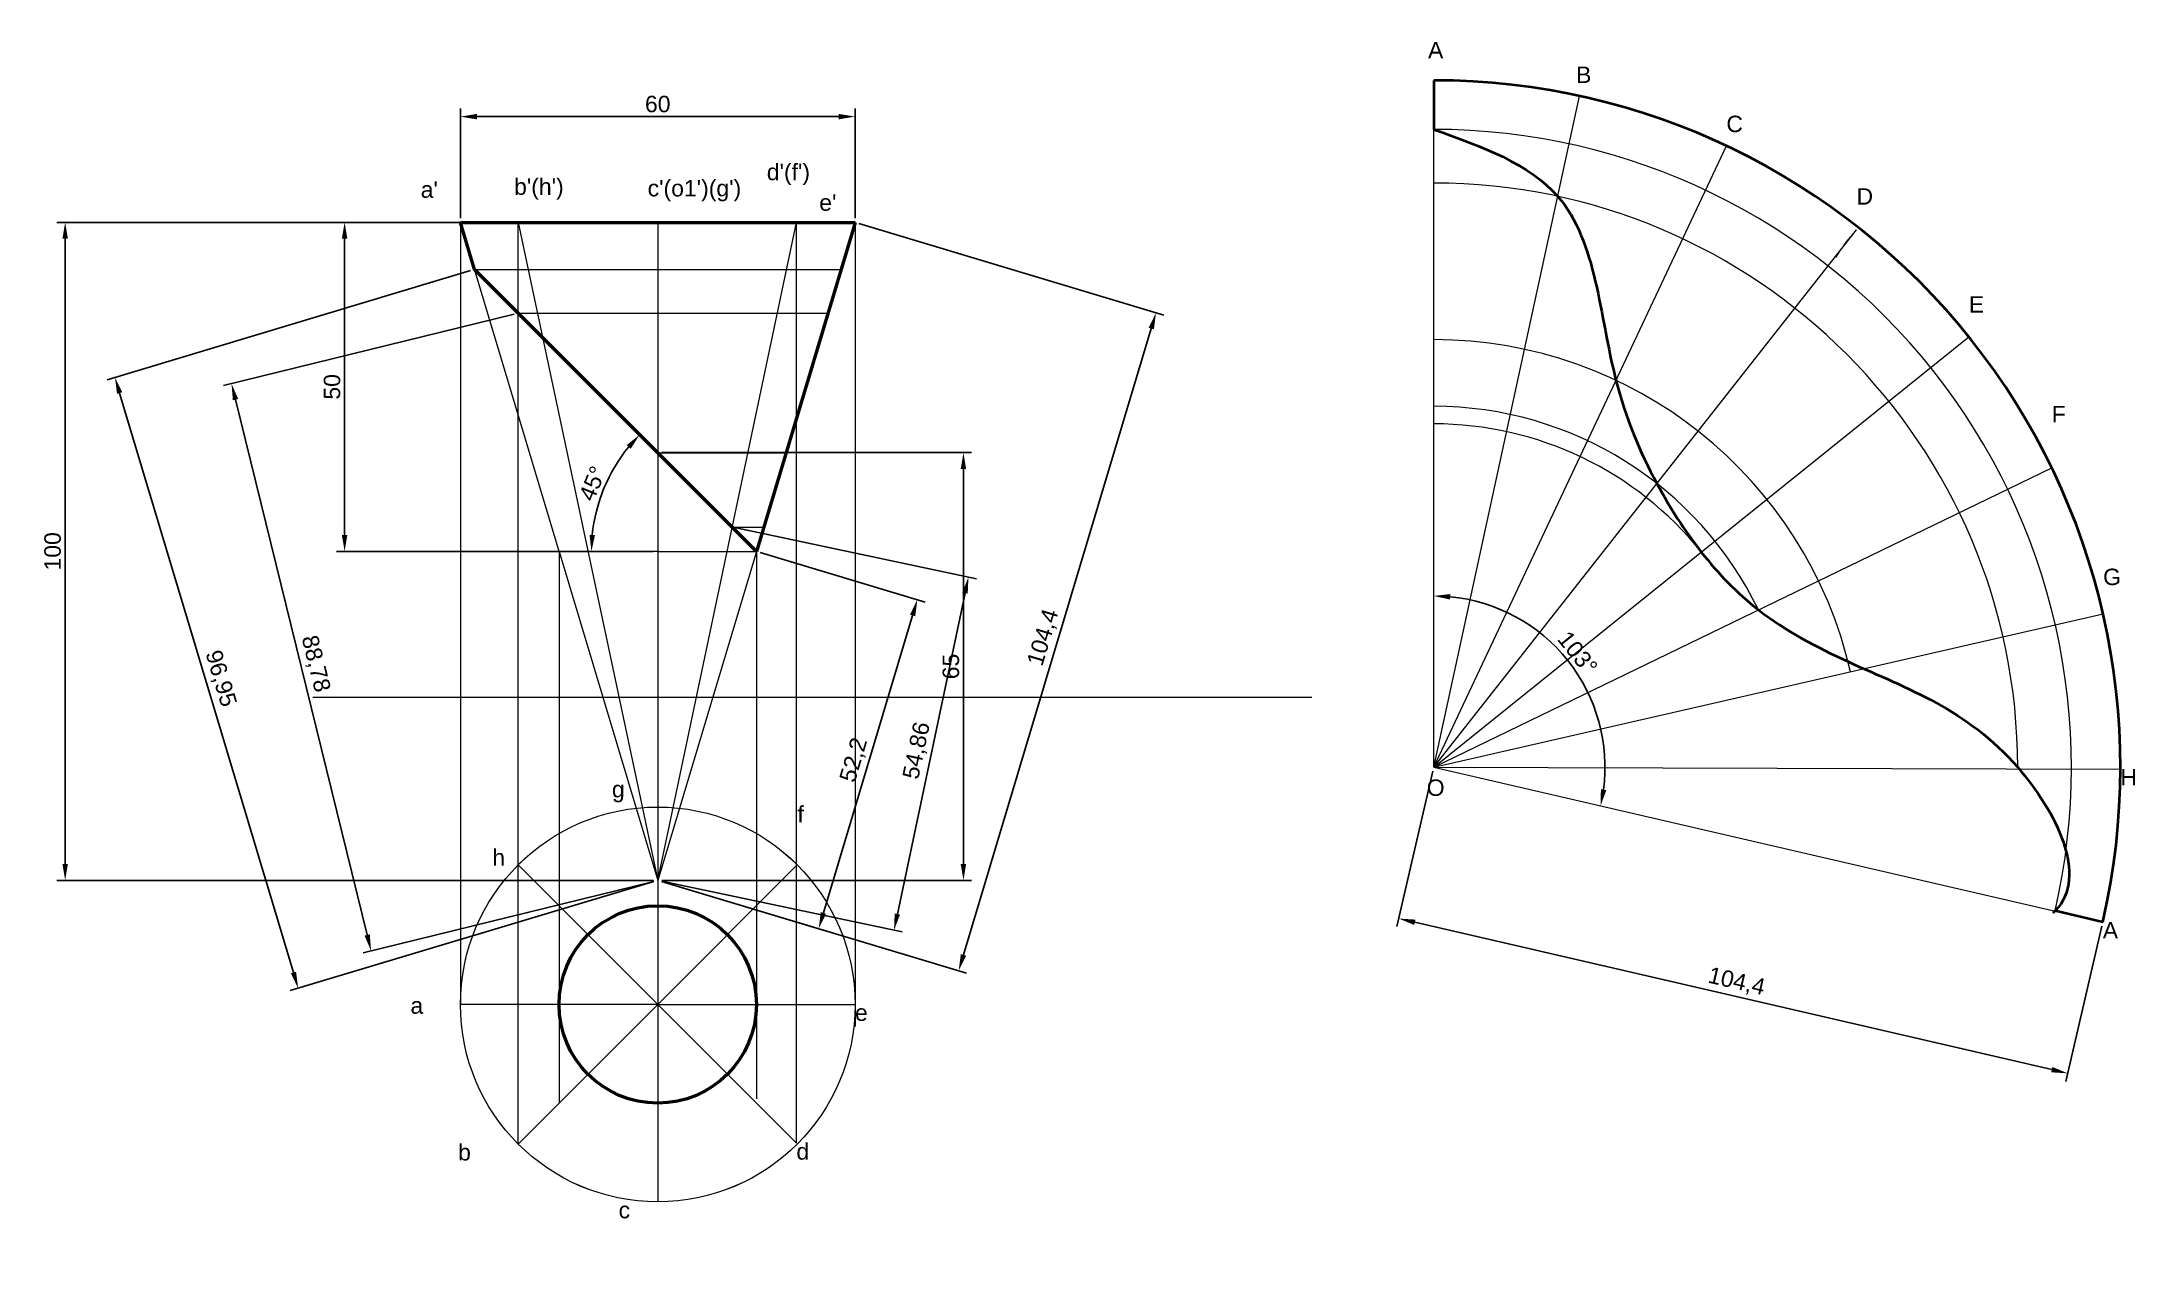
# Paper-space layout 'Layout4' of a CAD drawing. Header units: millimetres. Extents: x -24 to 294, y 7 to 194.
import ezdxf

# ---------------------------------------------------------------- set-up
doc = ezdxf.new("R2010")
doc.units = ezdxf.units.MM
doc.styles.get("Standard").update_dxf_attribs({"font": 'arial.ttf'})
doc.dimstyles.new('ISO-25', dxfattribs={"dimtxt": 2.5, "dimasz": 2.5, "dimexe": 1.25, "dimexo": 0.625, "dimtad": 1, "dimtxsty": 'Standard', "dimcen": 2.5, "dimadec": 0, "dimazin": 0, "dimtfac": 1, "dimtmove": 0, "dimatfit": 3, "dimfxl": 1, "dimarcsym": 0})

# ---------------------------------------------------------------- blocks, each defined once
blk = doc.blocks.new('*D25')
at = {"color": 0, "linetype": 'Continuous', "lineweight": -2, "transparency": 16777216}
for p, q in [((68.73, 166.77), (20.5, 166.77)), ((21.75, 164.27), (21.75, 119.27)), ((68.73, 116.77), (20.5, 116.77))]:
    blk.add_line(p, q, dxfattribs=at)
at = {"color": 0, "linetype": 'Continuous', "transparency": 16777216}
for points in [[(21.33, 164.27), (22.17, 164.27), (21.75, 166.77)], [(21.33, 119.27), (22.17, 119.27), (21.75, 116.77)]]:
    blk.add_solid(points, dxfattribs=at)
at = {"layer": 'Defpoints', "color": 0, "linetype": 'Continuous', "transparency": 16777216}
for p in [(69.36, 166.77), (21.75, 116.77), (69.36, 116.77)]:
    blk.add_point(p, dxfattribs=at)
at = {"color": 0, "linetype": 'Continuous', "lineweight": 20, "transparency": 16777216, "insert": (19.85, 141.77), "char_height": 2.5, "attachment_point": 5, "rotation": 90}
blk.add_mtext('50', dxfattribs=at)
blk = doc.blocks.new('*D26')
at = {"color": 0, "linetype": 'Continuous', "lineweight": -2, "transparency": 16777216}
blk.add_line((68.73, 116.77), (58.03, 116.77), dxfattribs=at)
blk.add_arc((84.36, 116.77), 25.08, 140.7142, 174.2858, dxfattribs=at)
at = {"color": 0, "linetype": 'Continuous', "transparency": 16777216}
for points in [[(64.64, 132.92), (65.25, 132.36), (66.62, 134.5)], [(59.82, 119.24), (58.99, 119.28), (59.28, 116.77)]]:
    blk.add_solid(points, dxfattribs=at)
at = {"layer": 'Defpoints', "color": 0, "linetype": 'Continuous', "transparency": 16777216}
for p in [(41.5, 159.62), (62.64, 129.3), (69.36, 116.77), (84.36, 116.77), (84.36, 116.77)]:
    blk.add_point(p, dxfattribs=at)
at = {"color": 0, "linetype": 'Continuous', "lineweight": 20, "transparency": 16777216, "insert": (59.44, 127.09), "char_height": 2.5, "attachment_point": 5, "rotation": 67.5}
blk.add_mtext('45°', dxfattribs=at)
blk = doc.blocks.new('*D27')
at = {"color": 0, "linetype": 'Continuous', "lineweight": -2, "transparency": 16777216}
for p, q in [((39.36, 167.39), (39.36, 184.09)), ((41.86, 182.84), (96.86, 182.84)), ((99.36, 167.39), (99.36, 184.09))]:
    blk.add_line(p, q, dxfattribs=at)
at = {"color": 0, "linetype": 'Continuous', "transparency": 16777216}
for points in [[(41.86, 183.25), (41.86, 182.42), (39.36, 182.84)], [(96.86, 183.25), (96.86, 182.42), (99.36, 182.84)]]:
    blk.add_solid(points, dxfattribs=at)
at = {"layer": 'Defpoints', "color": 0, "linetype": 'Continuous', "transparency": 16777216}
for p in [(99.36, 182.84), (39.36, 166.77), (99.36, 166.77)]:
    blk.add_point(p, dxfattribs=at)
at = {"color": 0, "linetype": 'Continuous', "lineweight": 20, "transparency": 16777216, "insert": (69.36, 184.74), "char_height": 2.5, "attachment_point": 5}
blk.add_mtext('60', dxfattribs=at)
blk = doc.blocks.new('*U22')
at = {"linetype": 'Continuous', "lineweight": 20}
blk.add_circle((30, 30), 30, dxfattribs=at)
blk = doc.blocks.new('*U23')
at = {"color": 0, "linetype": 'ByBlock', "lineweight": -2, "transparency": 16777216}
for p, rotation in [((66.33, -7.54), 59.99999999999999), ((96.33, 22.46), 120), ((44.37, 74.42), 240), ((14.37, 44.42), 299.9999999999999), ((85.35, 63.44), 180)]:
    blk.add_blockref('*U22', p, dxfattribs=dict(at, rotation=rotation))
blk.add_blockref('*U22', (25.35, 3.44), dxfattribs=at)
blk = doc.blocks.new('*D28')
at = {"color": 0, "linetype": 'Continuous', "lineweight": -2, "transparency": 16777216}
for p, q in [((38.73, 166.77), (-21.99, 166.77)), ((-20.74, 164.27), (-20.74, 69.27)), ((68.73, 66.77), (-21.99, 66.77))]:
    blk.add_line(p, q, dxfattribs=at)
at = {"color": 0, "linetype": 'Continuous', "transparency": 16777216}
for points in [[(-21.15, 164.27), (-20.32, 164.27), (-20.74, 166.77)], [(-21.15, 69.27), (-20.32, 69.27), (-20.74, 66.77)]]:
    blk.add_solid(points, dxfattribs=at)
at = {"layer": 'Defpoints', "color": 0, "linetype": 'Continuous', "transparency": 16777216}
for p in [(39.36, 166.77), (-20.74, 66.77), (69.36, 66.77)]:
    blk.add_point(p, dxfattribs=at)
at = {"color": 0, "linetype": 'Continuous', "lineweight": 20, "transparency": 16777216, "insert": (-22.64, 116.77), "char_height": 2.5, "attachment_point": 5, "rotation": 90}
blk.add_mtext('100', dxfattribs=at)
blk = doc.blocks.new('*D24')
at = {"color": 0, "linetype": 'Continuous', "lineweight": -2, "transparency": 16777216}
for p, q in [((99.95, 166.59), (146.32, 152.68)), ((115.84, 55.43), (144.4, 150.64)), ((69.95, 66.59), (116.32, 52.68))]:
    blk.add_line(p, q, dxfattribs=at)
at = {"color": 0, "linetype": 'Continuous', "transparency": 16777216}
for points in [[(144, 150.76), (144.8, 150.52), (145.12, 153.04)], [(115.44, 55.55), (116.24, 55.31), (115.12, 53.04)]]:
    blk.add_solid(points, dxfattribs=at)
at = {"layer": 'Defpoints', "color": 0, "linetype": 'Continuous', "transparency": 16777216}
for p in [(99.36, 166.77), (145.12, 153.04), (69.36, 66.77)]:
    blk.add_point(p, dxfattribs=at)
at = {"color": 0, "linetype": 'Continuous', "lineweight": 20, "transparency": 16777216, "insert": (128.08, 103.65), "char_height": 2.5, "attachment_point": 5, "rotation": 73.3008}
blk.add_mtext('104,4', dxfattribs=at)
blk = doc.blocks.new('*D111')
at = {"color": 0, "linetype": 'Continuous', "lineweight": -2, "transparency": 16777216}
blk.add_arc((187.35, 83.95), 26.04, 352.4859, 84.4964, dxfattribs=at)
at = {"color": 0, "linetype": 'Continuous', "lineweight": 20, "transparency": 16777216}
for points in [[(189.83, 109.45), (189.87, 110.28), (187.35, 109.99)], [(213.58, 80.47), (212.76, 80.62), (212.72, 78.09)]]:
    blk.add_solid(points, dxfattribs=at)
at = {"layer": 'Defpoints', "color": 0, "linetype": 'Continuous', "lineweight": 20, "transparency": 16777216}
for p in [(187.35, 188.35), (211.61, 93.42), (187.35, 83.95), (187.35, 83.95), (289.07, 60.43)]:
    blk.add_point(p, dxfattribs=at)
at = {"color": 0, "linetype": 'Continuous', "lineweight": 20, "transparency": 16777216, "insert": (209.22, 101.34), "char_height": 2.5, "attachment_point": 5, "rotation": 308.4911}
blk.add_mtext('103°', dxfattribs=at)
blk = doc.blocks.new('*D112')
at = {"color": 0, "linetype": 'Continuous', "lineweight": -2, "transparency": 16777216}
for p, q in [((84.95, 116.59), (110.03, 109.06)), ((94.55, 61.82), (108.11, 107.03)), ((69.95, 66.59), (95.03, 59.06))]:
    blk.add_line(p, q, dxfattribs=at)
at = {"color": 0, "linetype": 'Continuous', "lineweight": 20, "transparency": 16777216}
for points in [[(107.71, 107.15), (108.51, 106.91), (108.83, 109.42)], [(94.15, 61.94), (94.95, 61.7), (93.83, 59.42)]]:
    blk.add_solid(points, dxfattribs=at)
at = {"layer": 'Defpoints', "color": 0, "linetype": 'Continuous', "lineweight": 20, "transparency": 16777216}
for p in [(84.36, 116.77), (108.83, 109.42), (69.36, 66.77)]:
    blk.add_point(p, dxfattribs=at)
at = {"color": 0, "linetype": 'Continuous', "lineweight": 20, "transparency": 16777216, "insert": (99.29, 85.03), "char_height": 2.5, "attachment_point": 5, "rotation": 73.3008}
blk.add_mtext('52,2', dxfattribs=at)
blk = doc.blocks.new('*D113')
at = {"color": 0, "linetype": 'Continuous', "lineweight": -2, "transparency": 16777216}
for p, q in [((81.29, 120.32), (117.82, 112.61)), ((116.08, 110.43), (105.79, 61.64)), ((69.97, 66.64), (106.5, 58.93))]:
    blk.add_line(p, q, dxfattribs=at)
at = {"color": 0, "linetype": 'Continuous', "lineweight": 20, "transparency": 16777216}
for points in [[(115.67, 110.51), (116.49, 110.34), (116.6, 112.87)], [(105.39, 61.72), (106.2, 61.55), (105.28, 59.19)]]:
    blk.add_solid(points, dxfattribs=at)
at = {"layer": 'Defpoints', "color": 0, "linetype": 'Continuous', "lineweight": 20, "transparency": 16777216}
for p in [(80.68, 120.45), (69.36, 66.77), (105.28, 59.19)]:
    blk.add_point(p, dxfattribs=at)
at = {"color": 0, "linetype": 'Continuous', "lineweight": 20, "transparency": 16777216, "insert": (108.86, 86.47), "char_height": 2.5, "attachment_point": 5, "rotation": 78.0929}
blk.add_mtext('54,86', dxfattribs=at)
blk = doc.blocks.new('*D114')
at = {"color": 0, "linetype": 'Continuous', "lineweight": -2, "transparency": 16777216}
for p, q in [((69.98, 131.77), (117.09, 131.77)), ((115.84, 129.27), (115.84, 69.27)), ((69.98, 66.77), (117.09, 66.77))]:
    blk.add_line(p, q, dxfattribs=at)
at = {"color": 0, "linetype": 'Continuous', "lineweight": 20, "transparency": 16777216}
for points in [[(115.42, 129.27), (116.25, 129.27), (115.84, 131.77)], [(115.42, 69.27), (116.25, 69.27), (115.84, 66.77)]]:
    blk.add_solid(points, dxfattribs=at)
at = {"layer": 'Defpoints', "color": 0, "linetype": 'Continuous', "lineweight": 20, "transparency": 16777216}
for p in [(69.36, 131.77), (69.36, 66.77), (115.84, 66.77)]:
    blk.add_point(p, dxfattribs=at)
at = {"color": 0, "linetype": 'Continuous', "lineweight": 20, "transparency": 16777216, "insert": (113.94, 99.27), "char_height": 2.5, "attachment_point": 5, "rotation": 90}
blk.add_mtext('65', dxfattribs=at)
blk = doc.blocks.new('*D115')
at = {"color": 0, "linetype": 'Continuous', "lineweight": -2, "transparency": 16777216}
for p, q in [((47.54, 152.83), (3.35, 141.96)), ((5.16, 139.83), (25.18, 58.47)), ((68.75, 66.62), (24.56, 55.74))]:
    blk.add_line(p, q, dxfattribs=at)
at = {"color": 0, "linetype": 'Continuous', "lineweight": 20, "transparency": 16777216}
for points in [[(5.57, 139.93), (4.76, 139.73), (4.56, 142.26)], [(25.58, 58.57), (24.78, 58.37), (25.78, 56.04)]]:
    blk.add_solid(points, dxfattribs=at)
at = {"layer": 'Defpoints', "color": 0, "linetype": 'Continuous', "lineweight": 20, "transparency": 16777216}
for p in [(48.14, 152.98), (69.36, 66.77), (25.78, 56.04)]:
    blk.add_point(p, dxfattribs=at)
at = {"color": 0, "linetype": 'Continuous', "lineweight": 20, "transparency": 16777216, "insert": (17.24, 99.66), "char_height": 2.5, "attachment_point": 5, "rotation": 283.8233}
blk.add_mtext('88,78', dxfattribs=at)
blk = doc.blocks.new('*D116')
at = {"color": 0, "linetype": 'Continuous', "lineweight": -2, "transparency": 16777216}
for p, q in [((40.9, 159.44), (-14.36, 142.86)), ((-12.45, 140.83), (13.97, 52.76)), ((68.76, 66.59), (13.49, 50.01))]:
    blk.add_line(p, q, dxfattribs=at)
at = {"color": 0, "linetype": 'Continuous', "lineweight": 20, "transparency": 16777216}
for points in [[(-12.05, 140.95), (-12.85, 140.71), (-13.17, 143.22)], [(14.37, 52.88), (13.57, 52.64), (14.69, 50.37)]]:
    blk.add_solid(points, dxfattribs=at)
at = {"layer": 'Defpoints', "color": 0, "linetype": 'Continuous', "lineweight": 20, "transparency": 16777216}
for p in [(41.5, 159.62), (69.36, 66.77), (14.69, 50.37)]:
    blk.add_point(p, dxfattribs=at)
at = {"color": 0, "linetype": 'Continuous', "lineweight": 20, "transparency": 16777216, "insert": (2.8, 97.41), "char_height": 2.5, "attachment_point": 5, "rotation": 286.6992}
blk.add_mtext('96,95', dxfattribs=at)
blk = doc.blocks.new('*D117')
at = {"color": 0, "linetype": 'Continuous', "lineweight": -2, "transparency": 16777216}
for p, q in [((187.21, 83.34), (181.76, 59.74)), ((184.47, 60.4), (281.32, 38.01)), ((288.93, 59.83), (283.47, 36.22))]:
    blk.add_line(p, q, dxfattribs=at)
at = {"color": 0, "linetype": 'Continuous', "lineweight": 40, "transparency": 16777216}
for points in [[(184.57, 60.8), (184.38, 59.99), (182.04, 60.96)], [(281.41, 38.41), (281.22, 37.6), (283.75, 37.44)]]:
    blk.add_solid(points, dxfattribs=at)
at = {"layer": 'Defpoints', "color": 0, "linetype": 'Continuous', "lineweight": 40, "transparency": 16777216}
for p in [(187.35, 83.95), (289.07, 60.43), (283.75, 37.44)]:
    blk.add_point(p, dxfattribs=at)
at = {"color": 0, "linetype": 'Continuous', "lineweight": 40, "transparency": 16777216, "insert": (233.37, 51.27), "char_height": 2.5, "attachment_point": 5, "rotation": 346.9823}
blk.add_mtext('104,4', dxfattribs=at)

psp = doc.layouts.new('Layout4')

# ---------------------------------------------------------------- linework, layer by layer
at = {"linetype": 'Continuous', "lineweight": 20}
for p, q in [((187.353, 83.951), (187.353, 188.351)), ((187.353, 83.951), (209.526, 185.969)), ((187.353, 83.951), (231.837, 178.4)), ((54.356, 116.766), (39.356, 166.766)), ((39.356, 166.766), (39.356, 47.907)), ((48.143, 26.694), (48.143, 166.766)), ((48.143, 166.766), (69.356, 66.766)), ((69.356, 166.766), (69.356, 116.766)), ((69.356, 66.766), (90.442, 166.766)), ((90.442, 26.821), (90.442, 166.766)), ((99.356, 166.766), (99.356, 44.533)), ((187.353, 83.951), (251.626, 165.614)), ((84.356, 116.766), (41.499, 159.623)), ((41.499, 159.623), (97.213, 159.623)), ((48.143, 152.979), (95.22, 152.979)), ((187.353, 83.951), (268.704, 149.383)), ((69.356, 131.766), (88.856, 131.766)), ((187.353, 83.951), (281.304, 129.476)), ((80.675, 120.446), (85.46, 120.446)), ((69.356, 116.766), (54.356, 116.766)), ((54.356, 116.766), (69.356, 66.766)), ((54.356, 116.766), (54.356, 33.043)), ((69.356, 116.766), (84.356, 116.766)), ((69.356, 116.766), (69.356, 66.766)), ((84.356, 116.766), (69.356, 66.766)), ((84.356, 116.766), (84.356, 33.564)), ((187.353, 83.951), (289.12, 107.25)), ((16.917, 94.596), (168.828, 94.596)), ((187.353, 83.951), (289.07, 60.435)), ((187.353, 83.951), (291.752, 83.691)), ((69.356, 77.907), (69.356, 47.907)), ((69.356, 47.907), (48.143, 69.12)), ((69.356, 47.907), (90.604, 69.156)), ((69.356, 47.907), (39.356, 47.907)), ((69.356, 47.907), (48.143, 26.694)), ((69.356, 47.907), (99.356, 47.907)), ((69.356, 47.907), (90.442, 26.821)), ((69.356, 47.907), (69.356, 47.907)), ((69.356, 47.907), (69.356, 17.907))]:
    psp.add_line(p, q, dxfattribs=at)
at = {"linetype": 'Continuous', "lineweight": 40}
for p, q in [((187.353, 188.351), (187.353, 180.901)), ((289.07, 60.435), (281.811, 62.113))]:
    psp.add_line(p, q, dxfattribs=at)
at = {"linetype": 'Continuous', "lineweight": 50}
psp.add_line((39.356, 166.766), (99.356, 166.766), dxfattribs=at)
at = {"linetype": 'Continuous', "lineweight": 53}
for p, q in [((41.499, 159.623), (39.356, 166.766)), ((99.356, 166.766), (84.356, 116.766)), ((84.356, 116.766), (41.499, 159.623))]:
    psp.add_line(p, q, dxfattribs=at)
at = {"linetype": 'Continuous', "lineweight": 50}
psp.add_circle((69.356, 47.907), 15, dxfattribs=at)
at = {"linetype": 'Continuous', "lineweight": 40}
psp.add_arc((187.353, 83.951), 104.4, 346.98228, 89.98228, dxfattribs=at)
at = {"linetype": 'Continuous', "lineweight": 20}
for centre, radius, start, end in [((187.353, 83.951), 96.95, 346.98228, 90), ((187.353, 83.951), 88.78, 360, 90), ((268.704, 149.383), 23.56, 136.45664, 149.28113), ((187.353, 83.951), 65, 12.89529, 90), ((187.353, 83.951), 54.86, 25.85285, 90), ((187.353, 83.951), 52.2, 38.81042, 90), ((187.353, 83.951), 104.4, 346.98228, 359.85728)]:
    psp.add_arc(centre, radius, start, end, dxfattribs=at)
at = {"linetype": 'Continuous', "lineweight": 40}
psp.add_spline([(187.353, 180.901), (206.209, 170.706), (215.049, 142.755), (221.282, 127.06), (228.028, 116.667), (236.722, 107.873), (250.337, 100.013), (276.133, 83.951), (281.811, 62.113), (281.475, 61.78)], degree=3, dxfattribs=at)

# ---------------------------------------------------------------- block references
at = {"linetype": 'Continuous', "lineweight": 50}
psp.add_blockref('*U23', (14.01, 14.469), dxfattribs=at)

# ---------------------------------------------------------------- texts
at = {"linetype": 'Continuous', "lineweight": 20, "char_height": 2.5, "attachment_point": 1}
for s, width, insert in [('A', 5.23951, (186.476, 194.197)), ('B', 21.60255, (208.987, 190.446)), ('C', 7.93236, (231.837, 182.979)), ("d'(f')", 6.03301, (85.942, 175.677)), ("a'", 6.03631, (33.32, 173.001)), ("b'(h')", 0.6252, (47.518, 173.448)), ("c'(o1')(g')", 31.52845, (67.828, 173.213)), ('D', 10.99999, (251.626, 171.965)), ("  e'", 7.38068, (91.975, 171.027)), ('E', 7.5193, (268.704, 155.548)), ('F', 2.99765, (281.304, 138.88)), ('G', 12.12115, (289.12, 114.138)), ('H', 11.83388, (291.752, 83.691)), ('g', 6.95791, (62.398, 81.873)), ('O', 15.11494, (186.287, 82.105)), ('f', 5.14809, (90.604, 78.072)), ('h', 8.7868, (44.201, 71.496)), ('A', 8.00153, (289.07, 60.435)), ('a', 7.59386, (31.762, 48.996)), ('e', 12.60957, (99.356, 47.907)), ('b', 9.13378, (39.009, 26.694)), ('d', 4.37888, (90.442, 26.821)), ('c', 5.94544, (63.411, 17.907))]:
    psp.add_mtext_dynamic_manual_height_columns(s, width=width, gutter_width=12.5, heights=[0], dxfattribs=dict(at, insert=insert))

# ---------------------------------------------------------------- dimensions: what is measured, and where the dimension line sits
at = {"linetype": 'Continuous', "lineweight": 20}
for base, line1, line2, picture, middle in [((211.607, 93.418), ((187.353, 83.951), (289.07, 60.435)), ((187.353, 83.951), (187.353, 188.351)), '*D111', (209.221, 101.34)), ((62.638, 129.304), ((84.356, 116.766), (41.499, 159.623)), ((69.356, 116.766), (84.356, 116.766)), '*D26', (59.435, 127.088))]:
    dim = psp.add_angular_dim_2l(base=base, line1=line1, line2=line2, dimstyle='ISO-25', dxfattribs=at)
    dim.commit()
    dim.dimension.update_dxf_attribs({"geometry": picture, "text_midpoint": middle})
for p1, p2, distance, picture, middle in [((39.356, 166.766), (99.356, 166.766), 16.072, '*D27', (69.356, 184.739)), ((69.356, 66.766), (99.356, 166.766), -47.778, '*D24', (128.081, 103.648)), ((41.499, 159.623), (69.356, 66.766), -57.073, '*D116', (2.799, 97.406)), ((48.143, 152.979), (69.356, 66.766), -44.878, '*D115', (17.237, 99.658)), ((80.675, 120.446), (69.356, 66.766), 36.713, '*D113', (108.857, 86.47)), ((69.356, 66.766), (84.356, 116.766), -25.551, '*D112', (99.292, 85.035))]:
    dim = psp.add_aligned_dim(p1=p1, p2=p2, distance=distance, dimstyle='ISO-25', dxfattribs=at)
    dim.commit()
    dim.dimension.update_dxf_attribs({"geometry": picture, "text_midpoint": middle})
for base, p1, p2, picture, middle in [((-20.737, 66.766), (39.356, 166.766), (69.356, 66.766), '*D28', (-22.639, 116.766)), ((21.751, 116.766), (69.356, 166.766), (69.356, 116.766), '*D25', (19.85, 141.766)), ((115.837, 66.766), (69.356, 131.766), (69.356, 66.766), '*D114', (113.936, 99.266))]:
    dim = psp.add_linear_dim(base=base, p1=p1, p2=p2, angle=90, dimstyle='ISO-25', dxfattribs=at)
    dim.commit()
    dim.dimension.update_dxf_attribs({"geometry": picture, "text_midpoint": middle})
at = {"linetype": 'Continuous', "lineweight": 40}
dim = psp.add_aligned_dim(p1=(187.353, 83.951), p2=(289.07, 60.435), distance=-23.599, dimstyle='ISO-25', dxfattribs=at)
dim.commit()
dim.dimension.update_dxf_attribs({"geometry": '*D117', "text_midpoint": (233.375, 51.273)})

doc.saveas('drawing.dxf')
